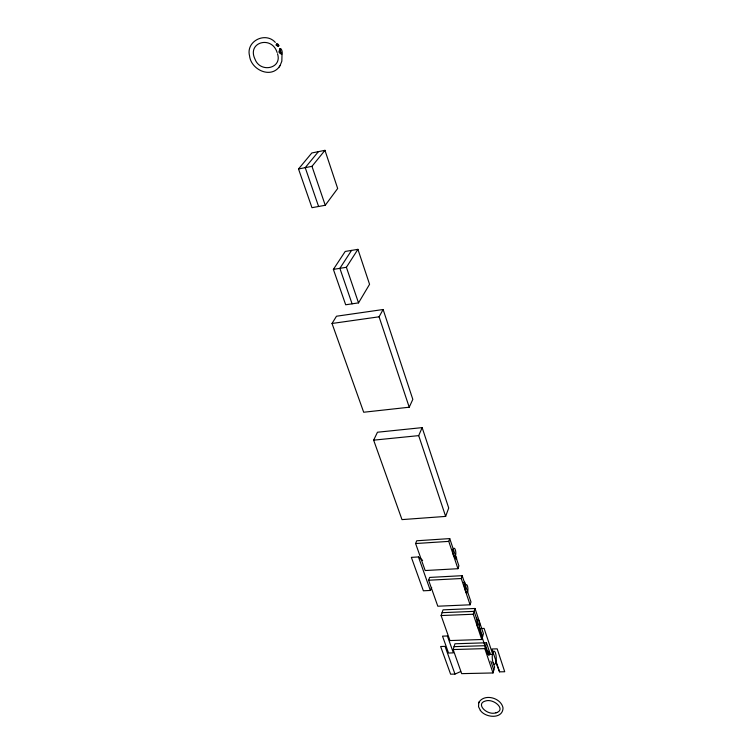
<?xml version="1.0" encoding="UTF-8"?>
<svg xmlns="http://www.w3.org/2000/svg" width="754" height="754" viewBox="0 0 754 754"><rect width="100%" height="100%" fill="white"/><g stroke="black" fill="none" stroke-linecap="round" stroke-linejoin="round"><path stroke-width="1.13" d="M487.885 654.529L479.167 628.572L484.096 628.393L492.758 654.387L487.885 654.529L488.319 651.607M464.426 582.267L464.379 583.634M478.752 702.747L478.536 706.752L480.421 710.457M490.166 653.812L486.471 642.776L454.964 643.775L453.145 649.552L461.674 673.642L493.003 672.954L494.596 667.073L493.116 662.653M493.003 672.954L484.813 648.61L486.471 642.776M481.759 639.515L483.437 633.699L475.011 608.478L443.022 609.854L441.109 615.556L449.968 640.561L481.759 639.515L473.258 614.237L475.011 608.478M470.081 604.793L470.977 601.918L462.174 575.679L429.62 577.432L428.611 580.241L437.81 606.216L470.081 604.793L461.25 578.516L462.174 575.679M457.942 568.704L458.894 565.877L449.742 538.592L416.689 540.778L415.614 543.54L425.171 570.542L457.942 568.704L448.762 541.381L449.742 538.592M445.642 516.405L448.715 507.998L422.155 427.622L377.471 432.231L373.645 440.157L401.995 519.61L445.642 516.405L418.696 435.623L422.155 427.622M478.988 702.191C484.728 693.199 501.25 697.997 503.031 707.987C502.777 719.486 485.237 717.865 480.307 710.325M478.667 702.964L479.082 701.983M422.636 560.382L418.451 556.942L411.373 557.366L423.371 590.797L430.346 590.448L431.684 587.432M409.224 407.217L412.824 399.375L383.126 309.517L336.473 316.228L332.024 323.475L363.692 412.24L409.224 407.217L379.073 316.803L383.126 309.517M280.007 65.739L281.836 61.197L282.015 54.448M358.527 302.882L369.564 284.315L357.924 249.348L345.209 251.45L333.381 269.376L345.681 304.776L358.527 302.882L346.388 267.293L357.924 249.348M351.553 250.403L339.875 268.339L352.09 303.834M275.323 42.394C265.351 31.291 245.578 41.31 249.574 55.928C250.884 69.321 270.234 78.887 279.253 66.861M279.15 67.021L280.111 65.589M325.247 205.276L337.669 188.491L324.965 150.329L311.826 152.968L298.518 168.971L311.968 207.689L325.247 205.276L311.968 166.332L324.965 150.329M318.386 151.658L305.229 167.652L318.593 206.483M476.462 617.469L476.651 619.854L476.556 617.479M452.475 549.647L453.295 549.176M464.276 586.273L465.501 585.604M454.982 674.085L445.058 646.366L440.638 646.508L450.609 674.18L454.982 674.085L460.656 671.56M463.55 582.701L464.407 582.324M464.087 584.633L465.039 584.218L464.869 582.276M496.669 712.587C506.094 709.41 493.663 698.166 485.435 701.013C475.077 703.765 487.141 715.866 496.038 712.784M495.896 712.822L496.829 712.53M298.518 168.971L311.968 166.332M333.381 269.376L346.388 267.293M332.024 323.475L379.073 316.803M373.645 440.157L418.696 435.623M415.614 543.54L448.762 541.381M428.611 580.241L461.25 578.516M442.07 612.691L474.134 611.353L482.598 636.602M441.109 615.556L473.258 614.237M454.059 646.649L485.642 645.678L488.978 655.631M453.145 649.552L484.813 648.61M499.572 671.852L504.718 671.739L497.169 648.836L491.976 648.996L499.572 671.852L495.83 662.427M454.162 556.706L455.991 557.112L455.944 558.478M455.539 558.837L456.622 559.11L456.462 557.168M454.389 555.387L455.491 555.745M466.283 591.485L467.621 591.918M280.874 51.856L281.732 54.015L279.48 52.95A1.998 1.894 82.9 0 1 278.98 51.64L280.064 48.699L280.29 50.348M277.114 52.497C271.789 35.193 246.747 42.092 254.975 59.095C260.196 73.411 282.543 68.548 277.5 53.779M418.451 556.942L430.346 590.448M490.835 661.164L493.795 670.004M277.972 45.947A1.433 0.566 18 0 1 276.011 44.929A1.433 0.566 18 0 1 277.802 44.806A1.433 0.566 18 0 1 278.424 45.919M280.611 50.886A2.017 1.037 67.2 0 1 280.497 50.424M278.433 46.286A1.555 0.669 53.6 0 1 277.152 45.344A1.555 0.669 53.6 0 1 276.671 43.864M276.982 43.657A1.555 0.669 53.6 0 1 278.254 44.571A1.555 0.669 53.6 0 1 278.754 46.051M447.386 635.98L442.513 636.14L448.545 653.021L453.38 652.879L447.386 635.98M279.659 50.009A2.875 1.112 76.1 0 0 281.562 54.137A2.875 1.112 76.1 0 0 281.61 49.858A2.875 1.112 76.1 0 0 279.659 50.009M488.281 651.974A1.131 0.594 68.7 0 0 489.365 653.407A1.131 0.594 68.7 0 0 489.261 651.654A1.131 0.594 68.7 0 0 488.281 651.974M453.06 550.175A4.27 1.423 86.2 0 0 454.577 556.735A4.27 1.423 86.2 0 0 455.539 550.505A4.27 1.423 86.2 0 0 453.06 550.175M465.284 586.603A4.204 1.357 86.7 0 0 466.745 592.964A4.204 1.357 86.7 0 0 467.65 586.725A4.204 1.357 86.7 0 0 465.284 586.603M477.122 621.909A4.147 1.301 87.2 0 0 478.545 628.082A4.147 1.301 87.2 0 0 479.384 621.843A4.147 1.301 87.2 0 0 477.122 621.909M492.428 654.038A6.645 2.008 87.6 0 0 494.379 664.321A6.645 2.008 87.6 0 0 495.925 654.726A6.645 2.008 87.6 0 0 492.428 654.038"/></g></svg>
